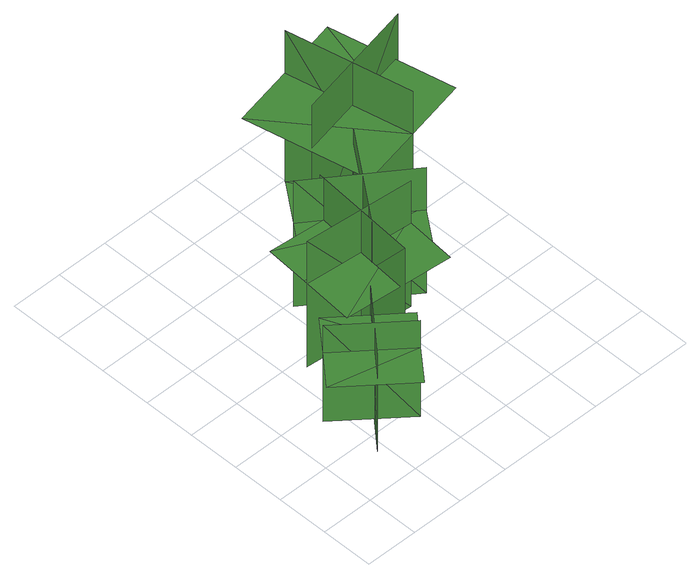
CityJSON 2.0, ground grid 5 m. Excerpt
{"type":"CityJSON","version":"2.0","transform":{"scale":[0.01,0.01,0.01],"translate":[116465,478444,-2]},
"CityObjects":{
"tree1":{"type":"SolitaryVegetationObject","geometry":[{"type":"MultiSurface","lod":"1","boundaries":[[[0,1,2]],[[0,2,3]],[[4,5,6]],[[4,6,7]],[[8,9,10]],[[8,10,11]],[[8,11,12]],[[8,12,13]]]}]},
"tree2":{"type":"SolitaryVegetationObject","geometry":[{"type":"MultiSurface","lod":"1","boundaries":[[[14,15,16]],[[14,16,17]],[[18,19,20]],[[18,20,21]],[[22,23,24]],[[22,24,25]],[[22,23,26]],[[22,26,27]]]}]},
"tree3":{"type":"SolitaryVegetationObject","geometry":[{"type":"MultiSurface","lod":"1","boundaries":[[[28,29,30]],[[28,30,31]],[[32,33,34]],[[32,34,35]],[[36,37,38]],[[36,38,39]],[[36,37,40]],[[36,40,41]]]}]},
"tree4":{"type":"SolitaryVegetationObject","geometry":[{"type":"MultiSurface","lod":"1","boundaries":[[[42,43,44]],[[42,44,45]],[[46,47,48]],[[46,48,49]],[[50,51,52]],[[50,52,53]],[[50,53,54]],[[50,54,55]]]}]}
},
"vertices":[
[401,324,86],[901,916,86],[901,916,1163],[401,324,1163],[915,365,86],[324,864,86],[324,864,1163],[915,365,1163],[915,365,861],[1165,660,861],[573,1160,861],[324,864,861],[74,568,861],[666,68,861],
[1731,1309,57],[678,1402,57],[678,1402,1467],[1731,1309,1467],[1268,1859,57],[1175,805,57],[1175,805,1467],[1268,1859,1467],[1734,1343,996],[681,1436,996],[634,908,996],[1687,815,996],[718,1862,996],[1771,1769,996],
[1925,1331,56],[1072,1957,56],[1072,1957,1466],[1925,1331,1466],[1814,2041,56],[1188,1189,56],[1188,1189,1466],[1814,2041,1466],[1945,1359,994],[1093,1984,994],[779,1558,994],[1631,932,994],[1346,2329,994],[2198,1703,994],
[1559,2245,68],[2750,2495,68],[2750,2495,1760],[1559,2245,1760],[2235,1797,68],[1985,2988,68],[1985,2988,1760],[2235,1797,1760],[2235,1797,1286],[2831,1922,1286],[2581,3113,1286],[1985,2988,1286],[1389,2863,1286],[1639,1672,1286]
]}
